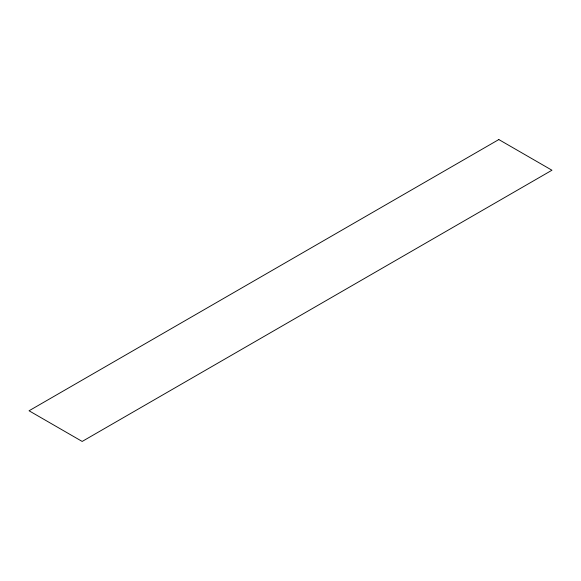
<?xml version="1.0" encoding="UTF-8"?>
<svg xmlns="http://www.w3.org/2000/svg" width="581" height="581" viewBox="0 0 581 581"><rect width="100%" height="100%" fill="white"/><g stroke="black" fill="none" stroke-linecap="round" stroke-linejoin="round"><path stroke-width="0.87" d="M498.818 139.556L29.05 410.774L82.182 441.444L551.95 170.226L498.818 139.556"/></g></svg>
